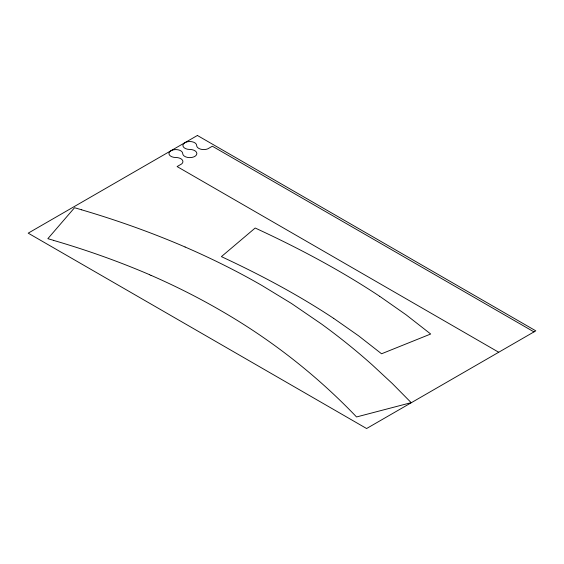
<?xml version="1.0" encoding="UTF-8"?>
<svg xmlns="http://www.w3.org/2000/svg" width="564" height="564" viewBox="0 0 564 564"><rect width="100%" height="100%" fill="white"/><g stroke="black" fill="none" stroke-linecap="round" stroke-linejoin="round"><path stroke-width="0.85" d="M81.738 209.822L74.547 207.728L47.848 238.678L53.629 240.356M185.098 247.018L186.797 247.751A721.666 416.648 0 0 1 261.971 285.511L291.447 303.46L321.543 324.046A891.409 514.65 0 0 1 372.466 365.105L392.29 383.513L411.198 402.654L356.547 416.958C316.594 375.145 270.565 339.197 220.432 310.376A662.249 382.343 0 0 0 150.997 275.324M149.382 274.675L150.955 275.359M533.967 331.9L212.346 146.217L207.841 148.818A7.078 4.089 0 0 1 200.495 149.115A7.078 4.089 0 0 1 196.667 145.484A6.881 3.969 0 0 0 189.786 141.515A6.881 3.969 0 0 0 182.905 145.484A6.881 3.969 0 0 0 189.786 149.453A7.078 4.089 0 0 1 196.864 153.542A7.078 4.089 0 0 1 189.786 157.631A7.078 4.089 0 0 1 182.708 153.542A6.881 3.969 0 0 0 175.827 149.573A6.881 3.969 0 0 0 168.946 153.542A6.881 3.969 0 0 0 175.827 157.511A7.078 4.089 0 0 1 182.116 159.725A7.078 4.089 0 0 1 181.601 163.969L177.096 166.563L498.717 352.253M379.607 296.248C340.134 270.071 298.159 247.85 255.182 228.018L221.405 256.634C260.166 274.654 298.046 294.768 333.705 318.392M379.784 296.361L406.094 314.797L430.684 334.015L381.553 353.776L358.521 335.77L333.86 318.498M81.724 209.843A717.486 414.237 0 0 1 185.119 247.004M53.587 240.398A657.271 379.473 0 0 1 149.439 274.633M197.4 135.473L28.2 233.158L366.6 428.527L535.8 330.842L197.4 135.473"/></g></svg>
